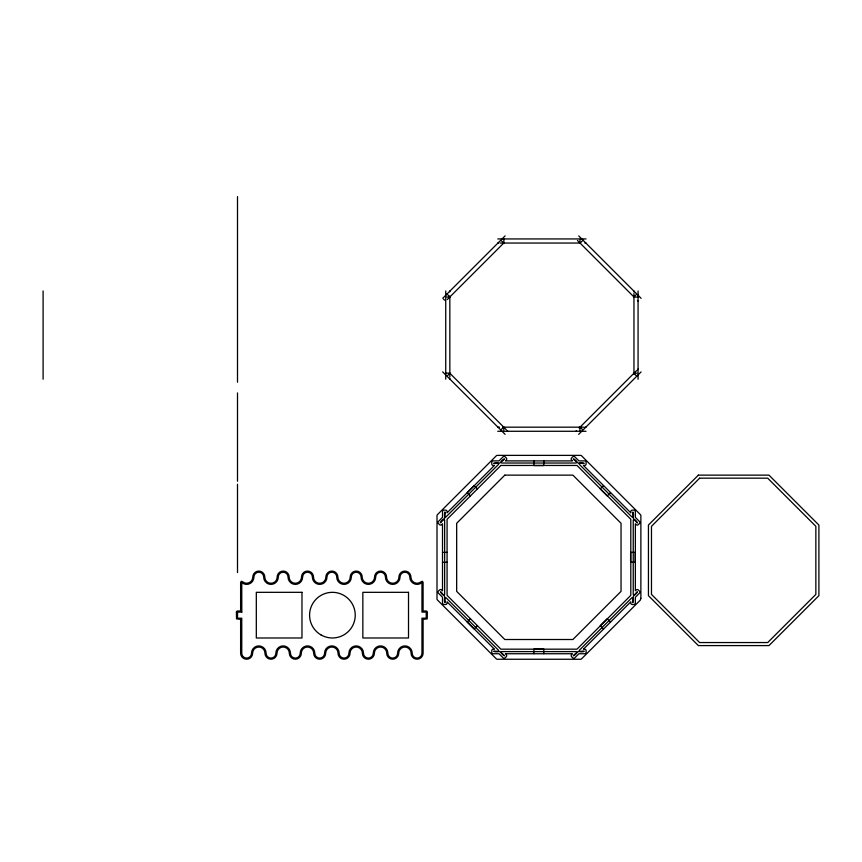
<?xml version="1.0" encoding="UTF-8"?>
<svg xmlns="http://www.w3.org/2000/svg" width="862" height="862" viewBox="0 0 862 862"><rect width="100%" height="100%" fill="white"/><g stroke="black" fill="none" stroke-linecap="round" stroke-linejoin="round"><path stroke-width="1.29" d="M442.702 298.295L500.811 240.186L503.72 243.084M501.749 239.248L505.11 235.876M447.281 299.534L504.033 242.772M449.878 373.289L446.979 376.188L505.089 434.308M580.104 243.116L583.014 240.207M500.79 429.998L503.688 427.099M575.773 431.431L576.57 430.623M579.145 428.058L636.522 370.682M637.384 369.809L638.192 369.011M578.682 434.329L582.356 430.655M641.091 371.921L582.981 430.03L580.072 427.121M470.469 618.701L467.193 621.987L474.186 628.98L477.473 625.693M603.519 485.651L600.243 488.937L607.236 495.93L610.522 492.644M497.783 238.936L579.964 238.936L579.964 243.041M580.417 238.936L586.052 238.936M497.783 243.041L498.667 243.041M500.143 243.041L580.417 243.041M584.921 243.041L586.052 243.041M449.835 297.034L445.729 297.034L445.729 379.215M633.958 297.078L638.074 297.078M445.729 373.138L449.835 373.138M633.958 373.181L638.074 373.181L638.074 290.99M497.74 427.175L499.443 427.175M502.945 427.175L583.649 427.175M584.878 427.175L586.009 427.175M497.74 431.28L502.945 431.28M586.009 431.28L503.828 431.28L503.828 427.175M442.454 552.37L447.098 552.37M442.454 562.261L447.098 562.261M578.714 235.908L636.824 294.017L633.915 296.927L577.475 240.487M637.449 294.653L641.123 298.327M637.417 300.429L638.214 301.226M633.882 373.311L636.792 376.22M447.001 293.996L449.91 296.894M443.531 299.125L444.609 300.202M449.565 372.966L506.317 429.729M507.19 430.601L507.987 431.399M442.669 371.888L446.042 375.25M477.473 488.937L474.186 485.651L467.193 492.644L470.469 495.93M610.522 621.987L607.236 618.701L600.243 625.693L603.519 628.98M638.074 374.496L638.074 379.258M633.958 290.99L633.958 291.884M633.958 293.36L633.958 374.496M579.932 427.175L579.932 431.28M543.803 460.911L543.803 465.555L533.912 465.555L533.912 460.911M543.803 653.719L543.803 649.075L533.912 649.075L533.912 653.719M503.871 238.936L503.871 243.041M449.835 290.957L449.835 291.841M449.835 296.151L449.835 376.856M449.835 378.084L449.835 379.215M445.729 290.957L445.729 296.151M237.503 196.644L237.503 382.254M237.503 392.943L237.503 481.212M237.503 484.261L237.503 572.53M43.1 290.957L43.1 379.215M444.641 518.008C435.957 529.333 442.788 516.478 444.641 520.163L444.641 594.478C442.906 598.077 436.172 585.115 444.62 596.45C446.505 610.49 442.357 596.17 445.988 597.722L498.538 650.271C500.035 653.913 485.823 649.743 499.863 651.65C511.144 660.26 498.139 653.094 501.781 651.607L576.096 651.607C579.781 653.04 566.7 660.292 578.014 651.65C592.011 649.754 577.906 653.913 579.339 650.271L631.889 597.722C635.542 596.181 631.35 610.479 633.268 596.418C641.964 585.212 634.572 598.034 633.236 594.478L633.236 520.163C634.701 516.5 641.888 529.548 633.333 518.342C631.21 504.162 635.693 518.374 631.889 516.92L579.339 464.37C577.928 460.653 591.914 464.92 578.122 463.013C566.657 454.597 579.717 461.181 576.096 463.023L501.781 463.023C498.161 461.278 511.134 454.554 499.831 462.991C485.845 464.963 499.971 460.631 498.538 464.37L445.988 516.92C442.4 518.547 446.473 504.162 444.641 518.04M640.875 598.282L640.412 600.006L581.624 658.794A1.573 1.573 0 0 1 580.503 659.258L497.374 659.258A1.573 1.573 0 0 1 496.253 658.794L437.465 600.006A1.573 1.573 0 0 1 437.002 598.885L437.002 515.745A1.573 1.573 0 0 1 437.465 514.625L496.253 455.847A1.573 1.573 0 0 1 497.374 455.373L580.503 455.384A1.573 1.573 0 0 1 581.624 455.847L640.412 514.625A1.573 1.573 0 0 1 640.875 515.745L640.875 598.282M236.403 611.966L236.554 618.916L240.617 619.336L240.617 653.202A6.012 6.012 0 0 0 246.629 659.214A6.012 6.012 0 0 0 252.641 653.202A6.163 6.163 0 0 1 258.805 647.039A6.163 6.163 0 0 1 264.968 653.202A6.012 6.012 0 0 0 270.98 659.214A6.012 6.012 0 0 0 276.993 653.202A6.163 6.163 0 0 1 283.156 647.039A6.163 6.163 0 0 1 289.32 653.202A6.012 6.012 0 0 0 295.332 659.214A6.012 6.012 0 0 0 301.344 653.202A6.163 6.163 0 0 1 307.508 647.039A6.163 6.163 0 0 1 313.671 653.202A6.012 6.012 0 0 0 319.683 659.214A6.012 6.012 0 0 0 325.696 653.202A6.163 6.163 0 0 1 331.859 647.039A6.163 6.163 0 0 1 338.023 653.202A6.012 6.012 0 0 0 344.035 659.214A6.012 6.012 0 0 0 350.047 653.202A6.163 6.163 0 0 1 356.211 647.039A6.163 6.163 0 0 1 362.374 653.202A6.012 6.012 0 0 0 368.386 659.214A6.012 6.012 0 0 0 374.399 653.202A6.163 6.163 0 0 1 380.562 647.039A6.163 6.163 0 0 1 386.736 653.202A6.012 6.012 0 0 0 392.738 659.214A6.012 6.012 0 0 0 398.75 653.202A6.163 6.163 0 0 1 404.914 647.039A6.163 6.163 0 0 1 411.088 653.202A6.012 6.012 0 0 0 417.089 659.214A6.012 6.012 0 0 0 423.102 653.202L423.102 619.336L427.218 618.916L427.369 612.106L426.744 611.029L423.102 610.964L423.091 582.324L422.369 581.279L421.206 581.699A6.163 6.163 0 0 1 410.926 577.098A6.012 6.012 0 0 0 404.914 571.086A6.012 6.012 0 0 0 398.912 577.098A6.163 6.163 0 0 1 392.738 583.272A6.163 6.163 0 0 1 386.575 577.098A6.012 6.012 0 0 0 380.562 571.086A6.012 6.012 0 0 0 374.55 577.098A6.163 6.163 0 0 1 368.386 583.272A6.163 6.163 0 0 1 362.223 577.098A6.012 6.012 0 0 0 356.211 571.086A6.012 6.012 0 0 0 350.198 577.098A6.163 6.163 0 0 1 344.035 583.272A6.163 6.163 0 0 1 337.872 577.098A6.012 6.012 0 0 0 331.859 571.086A6.012 6.012 0 0 0 325.847 577.098A6.163 6.163 0 0 1 319.683 583.272A6.163 6.163 0 0 1 313.52 577.098A6.012 6.012 0 0 0 307.508 571.086A6.012 6.012 0 0 0 301.495 577.098A6.163 6.163 0 0 1 295.332 583.272A6.163 6.163 0 0 1 289.169 577.098A6.012 6.012 0 0 0 283.156 571.086A6.012 6.012 0 0 0 277.144 577.098A6.163 6.163 0 0 1 270.98 583.272A6.163 6.163 0 0 1 264.817 577.098A6.012 6.012 0 0 0 258.805 571.086A6.012 6.012 0 0 0 252.792 577.098A6.163 6.163 0 0 1 242.524 581.699L241.349 581.279L240.627 582.324L240.617 610.964L237.136 611.007L236.403 611.966M442.508 517.372L438.467 521.424A1.519 1.519 0 0 0 438.467 523.568L439.545 524.646A1.519 1.519 0 0 0 441.7 524.646L442.508 523.837L442.508 590.804L441.7 589.985A1.519 1.519 0 0 0 439.545 589.985L438.467 591.063A1.519 1.519 0 0 0 438.467 593.218L442.508 597.258L442.508 602.98A1.519 1.519 0 0 0 444.038 604.499L445.557 604.499A1.519 1.519 0 0 0 447.076 602.98L447.076 601.827L494.432 649.172L493.279 649.172A1.519 1.519 0 0 0 491.76 650.702L491.76 652.222A1.519 1.519 0 0 0 493.279 653.741L499.001 653.741L503.042 657.792A1.519 1.519 0 0 0 505.197 657.792L506.274 656.715A1.519 1.519 0 0 0 506.274 654.56L505.455 653.741L572.422 653.741L571.603 654.56A1.519 1.519 0 0 0 571.603 656.715L572.68 657.792A1.519 1.519 0 0 0 574.835 657.792L578.876 653.741L584.598 653.741A1.519 1.519 0 0 0 586.117 652.222L586.117 650.702A1.519 1.519 0 0 0 584.598 649.172L583.445 649.172L630.801 601.827L630.801 602.98A1.519 1.519 0 0 0 632.32 604.499L633.839 604.499A1.519 1.519 0 0 0 635.359 602.98L635.359 597.258L639.41 593.218A1.519 1.519 0 0 0 639.41 591.063L638.333 589.985A1.519 1.519 0 0 0 636.178 589.985L635.359 590.804L635.359 523.837L636.178 524.646A1.519 1.519 0 0 0 638.333 524.646L639.41 523.568A1.519 1.519 0 0 0 639.41 521.424L635.359 517.372L635.359 511.662A1.519 1.519 0 0 0 633.839 510.132L632.32 510.132A1.519 1.519 0 0 0 630.801 511.662L630.801 512.815L583.445 465.458L584.598 465.458A1.519 1.519 0 0 0 586.117 463.939L586.117 462.409A1.519 1.519 0 0 0 584.598 460.89L578.876 460.89L574.835 456.849A1.519 1.519 0 0 0 572.68 456.849L571.603 457.927A1.519 1.519 0 0 0 571.603 460.071L572.422 460.89L505.455 460.89L506.274 460.071A1.519 1.519 0 0 0 506.274 457.927L505.197 456.849A1.519 1.519 0 0 0 503.042 456.849L499.001 460.89L493.279 460.89A1.519 1.519 0 0 0 491.76 462.409L491.76 463.939A1.519 1.519 0 0 0 493.279 465.458L494.432 465.458L447.076 512.815L447.076 511.662A1.519 1.519 0 0 0 445.557 510.132L444.038 510.132A1.519 1.519 0 0 0 442.508 511.662L442.508 517.372M500.887 465.458L447.076 519.269L447.076 595.362L500.887 649.172L576.99 649.172L630.801 595.362L630.801 519.269L576.99 465.458L500.887 465.458M504.809 475.134L456.666 523.277L456.666 591.364L504.809 639.507L572.896 639.507L621.039 591.364L621.039 523.277L572.896 475.134L504.809 475.134M698.36 475.134L648.439 525.055L648.439 595.664L698.36 645.595L768.969 645.595L818.9 595.664L818.9 525.055L768.969 475.134L698.36 475.134M699.621 478.173L651.478 526.316L651.478 594.403L699.621 642.546L767.708 642.546L815.851 594.403L815.851 526.316L767.708 478.173L699.621 478.173M635.251 552.37L630.607 552.37L630.607 562.261L635.251 562.261L635.251 552.37M301.969 592.323L256.316 592.323L256.316 637.988L301.969 637.988L301.969 592.323M408.513 592.323L362.848 592.323L362.848 637.988L408.513 637.988L408.513 592.323M241.802 612.106L237.546 612.106L237.546 618.194L241.759 618.194L241.759 653.202A4.87 4.87 0 0 0 246.629 658.072A4.87 4.87 0 0 0 251.499 653.202A7.305 7.305 0 0 1 258.805 645.897A7.305 7.305 0 0 1 266.11 653.202A4.87 4.87 0 0 0 270.98 658.072A4.87 4.87 0 0 0 275.851 653.202A7.305 7.305 0 0 1 283.156 645.897A7.305 7.305 0 0 1 290.462 653.202A4.87 4.87 0 0 0 295.332 658.072A4.87 4.87 0 0 0 300.202 653.202A7.305 7.305 0 0 1 307.508 645.897A7.305 7.305 0 0 1 314.813 653.202A4.87 4.87 0 0 0 319.683 658.072A4.87 4.87 0 0 0 324.554 653.202A7.305 7.305 0 0 1 331.859 645.897A7.305 7.305 0 0 1 339.165 653.202A4.87 4.87 0 0 0 344.035 658.072A4.87 4.87 0 0 0 348.905 653.202A7.305 7.305 0 0 1 356.211 645.897A7.305 7.305 0 0 1 363.516 653.202A4.87 4.87 0 0 0 368.386 658.072A4.87 4.87 0 0 0 373.257 653.202A7.305 7.305 0 0 1 380.562 645.897A7.305 7.305 0 0 1 387.868 653.202A4.87 4.87 0 0 0 392.738 658.072A4.87 4.87 0 0 0 397.608 653.202A7.305 7.305 0 0 1 404.914 645.897A7.305 7.305 0 0 1 412.219 653.202A4.87 4.87 0 0 0 417.089 658.072A4.87 4.87 0 0 0 421.96 653.202L421.96 618.194L426.227 618.194L426.227 612.106L421.96 612.106L421.96 582.55A7.305 7.305 0 0 1 409.784 577.098A4.87 4.87 0 0 0 404.914 572.228A4.87 4.87 0 0 0 400.043 577.098A7.305 7.305 0 0 1 392.738 584.404A7.305 7.305 0 0 1 385.433 577.098A4.87 4.87 0 0 0 380.562 572.228A4.87 4.87 0 0 0 375.692 577.098A7.305 7.305 0 0 1 368.386 584.404A7.305 7.305 0 0 1 361.081 577.098A4.87 4.87 0 0 0 356.211 572.228A4.87 4.87 0 0 0 351.34 577.098A7.305 7.305 0 0 1 344.035 584.404A7.305 7.305 0 0 1 336.73 577.098A4.87 4.87 0 0 0 331.859 572.228A4.87 4.87 0 0 0 326.989 577.098A7.305 7.305 0 0 1 319.683 584.404A7.305 7.305 0 0 1 312.378 577.098A4.87 4.87 0 0 0 307.508 572.228A4.87 4.87 0 0 0 302.637 577.098A7.305 7.305 0 0 1 295.332 584.404A7.305 7.305 0 0 1 288.027 577.098A4.87 4.87 0 0 0 283.156 572.228A4.87 4.87 0 0 0 278.286 577.098A7.305 7.305 0 0 1 270.98 584.404A7.305 7.305 0 0 1 263.675 577.098A4.87 4.87 0 0 0 258.805 572.228A4.87 4.87 0 0 0 253.934 577.098A7.305 7.305 0 0 1 241.759 582.55L241.802 612.106M320.998 634.928A22.832 22.832 0 0 0 355.241 615.156A22.832 22.832 0 0 0 320.998 595.383A22.832 22.832 0 0 0 320.998 634.928"/></g></svg>
